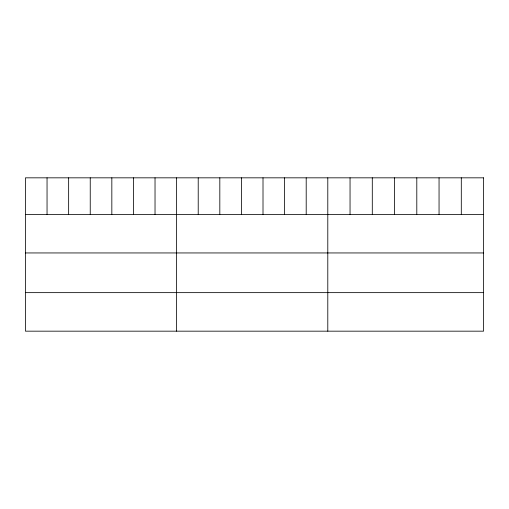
<?xml version="1.0" encoding="UTF-8"?>
<svg xmlns="http://www.w3.org/2000/svg" width="509" height="509" viewBox="0 0 509 509"><rect width="100%" height="100%" fill="white"/><g stroke="black" fill="none" stroke-linecap="round" stroke-linejoin="round"><path stroke-width="0.76" d="M25.45 214.423L483.55 214.423M25.45 252.948L483.55 252.948M25.45 292.643L483.55 292.643M461.3 177.832L461.3 214.423M439.051 177.832L439.051 214.423M416.801 177.832L416.801 214.423M394.545 177.832L394.545 214.423M372.295 177.832L372.295 214.423M350.046 177.832L350.046 214.423M327.796 177.832L327.796 331.168M306.202 177.832L306.202 214.423M284.601 177.832L284.601 214.423M263.007 177.832L263.007 214.423M241.412 177.832L241.412 214.423M219.818 177.832L219.818 214.423M198.217 177.832L198.217 214.423M176.623 177.832L176.623 331.168M155.029 177.832L155.029 214.423M133.428 177.832L133.428 214.423M111.834 177.832L111.834 214.423M90.239 177.832L90.239 214.423M68.645 177.832L68.645 214.423M47.044 177.832L47.044 214.423M483.55 177.832L25.45 177.832L25.45 331.168L483.55 331.168L483.55 177.832"/></g></svg>
